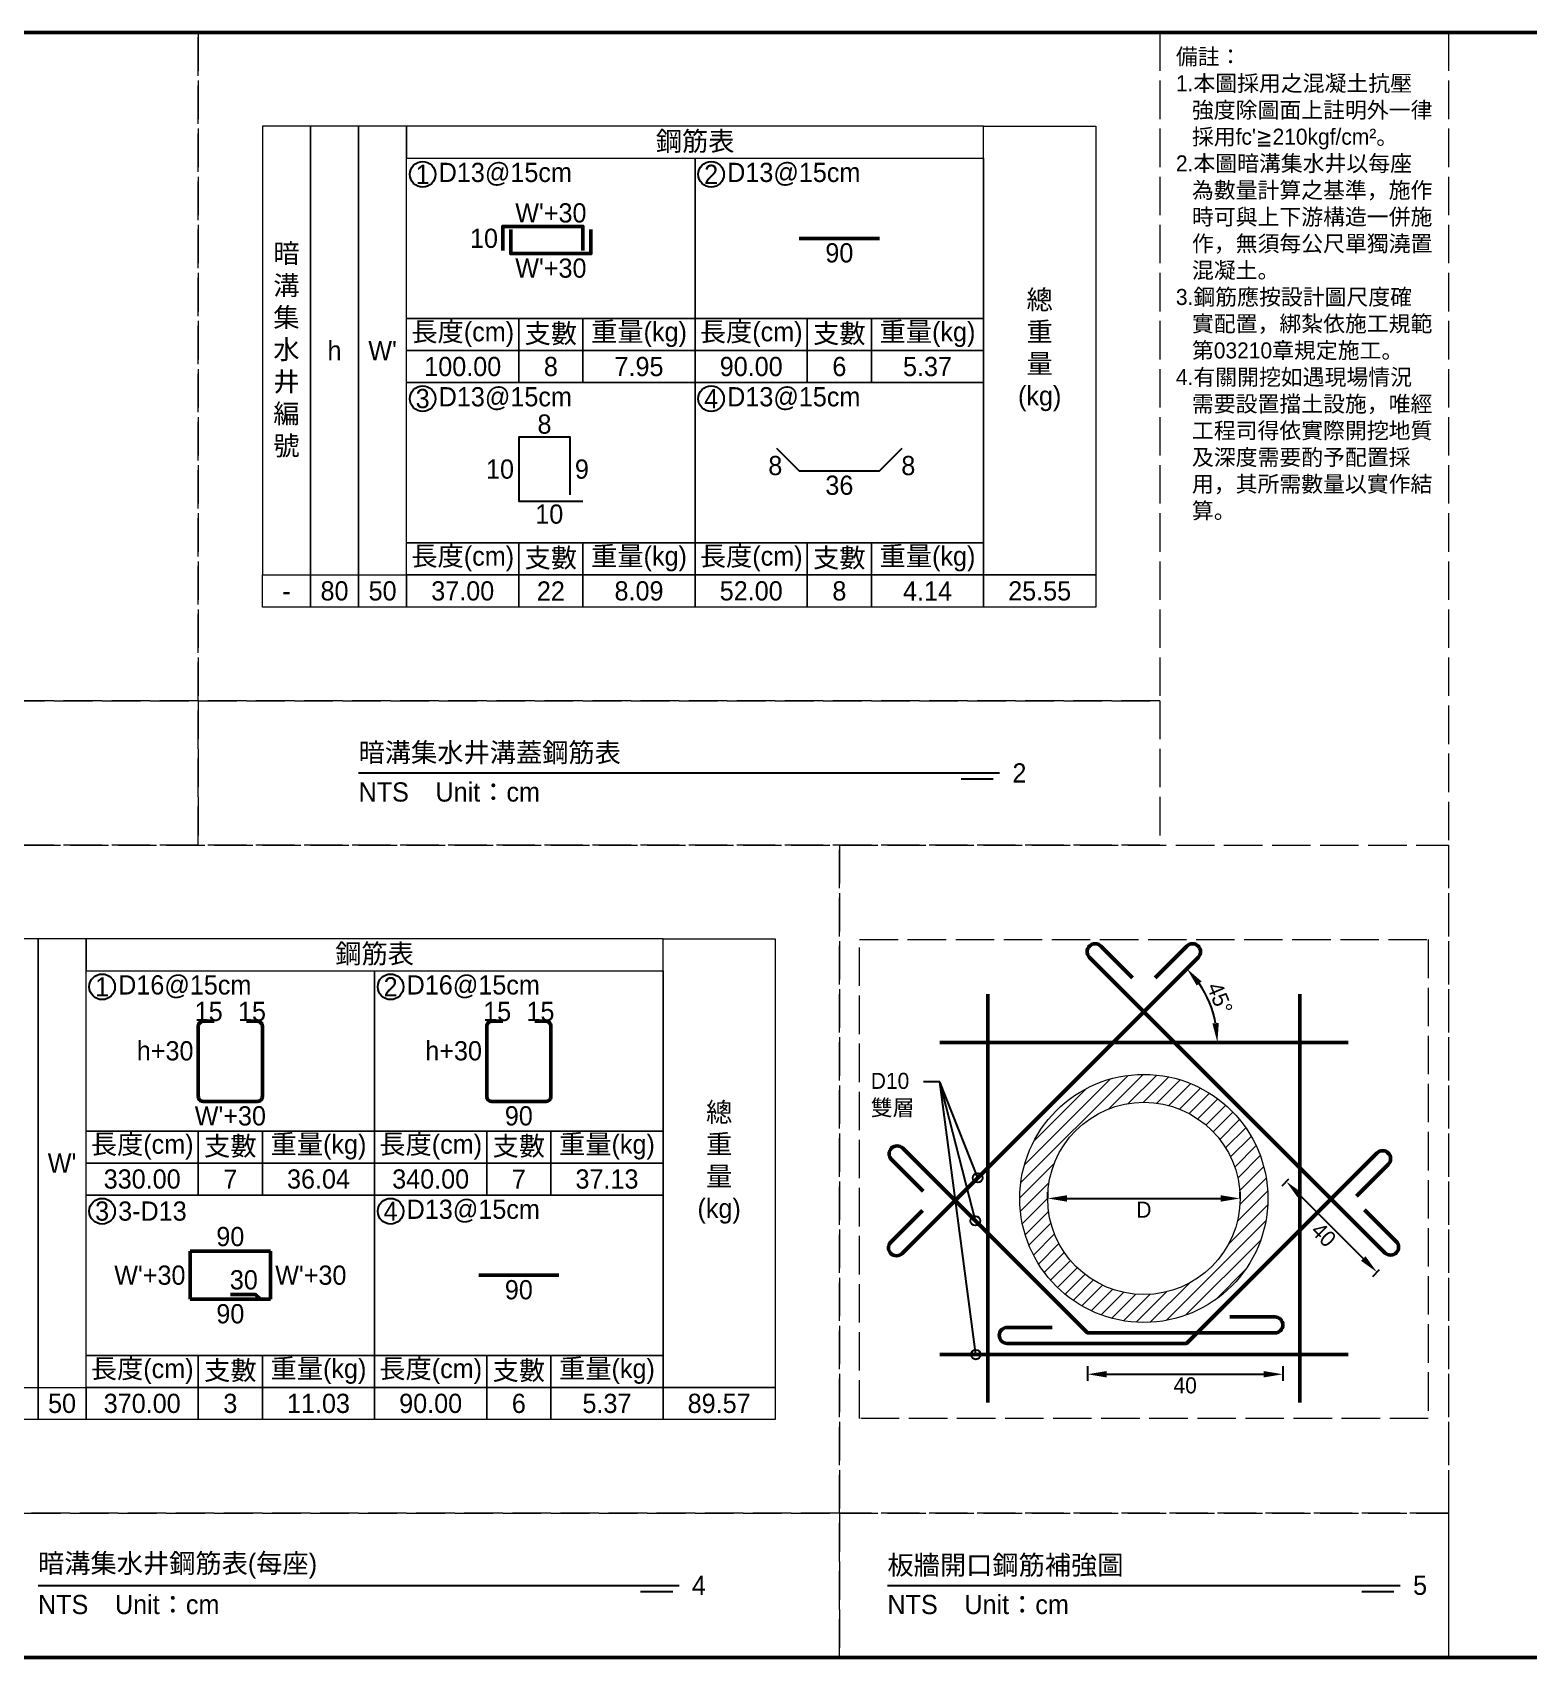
# Model space of a CAD drawing. Extents: x -7340 to 3675, y -3342 to 777.
# Drawn here: x -5242 to -4775, y -1264 to -757 of the extents above; entities that cross this region are included whole.
import ezdxf
from ezdxf import colors
from ezdxf.entities.mleader import LeaderData, LeaderLine
from ezdxf.math import Vec2, Vec3

# ---------------------------------------------------------------- set-up
doc = ezdxf.new("R2010")
doc.units = 0
doc.header["$MEASUREMENT"] = 0
doc.linetypes.add('ACAD_ISO02W100', pattern=[15, 12, -3])
for name, color, linetype, lineweight in [('一、1.基本-圖框', 7, 'Continuous', 20), ('一、3.基本-變更', 1, 'Continuous', 50), ('二、1.繪圖-既有設施', 8, 'Continuous', 20), ('二、5.繪圖-鋼筋', 60, 'Continuous', 50)]:
    doc.layers.add(name, color=color, linetype=linetype, lineweight=lineweight)
doc.layers.add('一、4.基本-隱藏', color=9, linetype='ACAD_ISO02W100', lineweight=20, plot=False)
doc.layers.add('三、1.文字-說明文字', color=2, linetype='Continuous')
doc.layers.add('三、3.文字-註解文字', color=2, linetype='Continuous')
doc.styles.add('次圖名(詳圖)', font='MS PGothic.ttf', dxfattribs={"height": 6})
doc.styles.add('註解文字(詳圖)', font='MS PGothic.ttf', dxfattribs={"height": 5})
doc.dimstyles.new('註解文字(詳圖)', dxfattribs={"dimtxt": 5, "dimasz": 6, "dimexe": 2, "dimexo": 5, "dimgap": 1, "dimtad": 2, "dimzin": 0, "dimdsep": 46, "dimtxsty": '註解文字(詳圖)', "dimcen": 0.1, "dimclrd": 144, "dimclre": 144, "dimclrt": 256, "dimadec": 0, "dimazin": 0, "dimtfac": 1, "dimtofl": 0, "dimtmove": 0, "dimatfit": 3, "dimfxlon": 1, "dimtolj": 1, "dimtzin": 0, "dimlwd": -1, "dimlwe": -1, "dimarcsym": 1})

# ---------------------------------------------------------------- blocks, each defined once
blk = doc.blocks.new('*D551')
at = {"layer": 'Defpoints', "color": 0, "transparency": 16777216}
for p in [(-4925, -1120.78), (-4865, -1120.78), (-4865, -1120.78)]:
    blk.add_point(p, dxfattribs=at)
at = {"layer": '三、3.文字-註解文字', "color": 144, "transparency": 16777216}
for p, q in [((-4925, -1120.78), (-4925, -1118.78)), ((-4865, -1120.78), (-4865, -1118.78)), ((-4919, -1120.78), (-4871, -1120.78))]:
    blk.add_line(p, q, dxfattribs=at)
for points in [[(-4919, -1119.78), (-4919, -1121.78), (-4925, -1120.78)], [(-4871, -1119.78), (-4871, -1121.78), (-4865, -1120.78)]]:
    blk.add_solid(points, dxfattribs=at)
at = {"layer": '三、3.文字-註解文字', "transparency": 16777216, "insert": (-4895, -1124.28), "char_height": 5, "attachment_point": 5, "style": '註解文字(詳圖)'}
blk.add_mtext('\\A1;D', dxfattribs=at)
blk = doc.blocks.new('*D552')
at = {"layer": 'Defpoints', "color": 0, "transparency": 16777216}
for p in [(-4846.3, -1111.21), (-4818.02, -1139.49), (-4822.29, -1143.77)]:
    blk.add_point(p, dxfattribs=at)
at = {"layer": '三、3.文字-註解文字', "color": 144, "transparency": 16777216}
for p, q in [((-4849.84, -1114.75), (-4851.99, -1116.9)), ((-4846.33, -1119.73), (-4826.53, -1139.53)), ((-4821.55, -1143.03), (-4823.71, -1145.18))]:
    blk.add_line(p, q, dxfattribs=at)
for points in [[(-4845.63, -1119.02), (-4847.04, -1120.44), (-4850.58, -1115.49)], [(-4825.83, -1138.82), (-4827.24, -1140.23), (-4822.29, -1143.77)]]:
    blk.add_solid(points, dxfattribs=at)
at = {"layer": '三、3.文字-註解文字', "transparency": 16777216, "insert": (-4838.91, -1132.1), "char_height": 5, "attachment_point": 5, "rotation": 315, "style": '註解文字(詳圖)'}
blk.add_mtext('\\A1;40', dxfattribs=at)
blk = doc.blocks.new('*D553')
at = {"layer": 'Defpoints', "color": 0, "transparency": 16777216}
for p in [(-4912.58, -1162.74), (-4851.63, -1162.74), (-4851.63, -1175.63)]:
    blk.add_point(p, dxfattribs=at)
at = {"layer": '三、3.文字-註解文字', "color": 144, "transparency": 16777216}
for p, q in [((-4912.58, -1173.13), (-4912.58, -1177.63)), ((-4906.58, -1175.63), (-4857.63, -1175.63)), ((-4851.63, -1173.13), (-4851.63, -1177.63))]:
    blk.add_line(p, q, dxfattribs=at)
for points in [[(-4906.58, -1174.63), (-4906.58, -1176.63), (-4912.58, -1175.63)], [(-4857.63, -1174.63), (-4857.63, -1176.63), (-4851.63, -1175.63)]]:
    blk.add_solid(points, dxfattribs=at)
at = {"layer": '三、3.文字-註解文字', "transparency": 16777216, "insert": (-4882.11, -1179.13), "char_height": 5, "attachment_point": 5, "style": '註解文字(詳圖)'}
blk.add_mtext('\\A1;40', dxfattribs=at)
blk = doc.blocks.new('*D554')
at = {"layer": 'Defpoints', "color": 0, "transparency": 16777216}
for p in [(-4878.05, -1045.56), (-4873.17, -1063.66), (-4958.7, -1072.08), (-4831.3, -1072.08), (-4970.42, -1137.93)]:
    blk.add_point(p, dxfattribs=at)
at = {"layer": '三、3.文字-註解文字', "color": 144, "transparency": 16777216}
blk.add_arc((-4904.57, -1072.08), 32.5, 10.592, 34.408, dxfattribs=at)
for points in [[(-4878.52, -1054.35), (-4876.98, -1053.07), (-4881.58, -1049.09)], [(-4871.62, -1066.01), (-4873.61, -1066.19), (-4872.06, -1072.08)]]:
    blk.add_solid(points, dxfattribs=at)
at = {"layer": '三、3.文字-註解文字', "transparency": 16777216, "insert": (-4871.3, -1058.3), "char_height": 5, "attachment_point": 5, "rotation": 292.5, "style": '註解文字(詳圖)'}
blk.add_mtext('\\A1;45°', dxfattribs=at)
blk = doc.blocks.new('_Small')
at = {"color": 0, "linetype": 'ByBlock', "lineweight": -2}
blk.add_circle((0, 0), 0.25, dxfattribs=at)

msp = doc.modelspace()

# ---------------------------------------------------------------- hatches: boundary and pattern name
at = {"layer": '二、1.繪圖-既有設施'}
h = msp.add_hatch(dxfattribs=at)
h.set_pattern_fill('ANSI31', color=256, scale=25)
h.set_pattern_definition([(45, (-7248.6838, 1664.4513), (-2.2097087, 2.2097087), [])])
h.paths.add_polyline_path([(-4933.7, -1120.776, 1), (-4856.3, -1120.776, 1)])
h.paths.add_polyline_path([(-4865, -1120.776, -1), (-4925, -1120.776, -1)], flags=16)

# ---------------------------------------------------------------- linework, layer by layer
at = {"layer": '一、1.基本-圖框'}
for points in [[(-5170, -926.25), (-5155, -926.25), (-5155, -786.25), (-5170, -786.25)], [(-5155, -926.25), (-5140, -926.25), (-5140, -786.25), (-5155, -786.25)], [(-5140, -926.25), (-5125, -926.25), (-5125, -786.25), (-5140, -786.25)], [(-5125, -796.25), (-4945, -796.25), (-4945, -786.25), (-5125, -786.25)], [(-4910, -926.25), (-4945, -926.25), (-4945, -786.25), (-4910, -786.25)], [(-5125, -796.25), (-5035, -796.25), (-5035, -846.25), (-5125, -846.25)], [(-5035, -796.25), (-4945, -796.25), (-4945, -846.25), (-5035, -846.25)], [(-5125, -846.25), (-5090, -846.25), (-5090, -856.25), (-5125, -856.25)], [(-5090, -846.25), (-5070, -846.25), (-5070, -856.25), (-5090, -856.25)], [(-5070, -846.25), (-5035, -846.25), (-5035, -856.25), (-5070, -856.25)], [(-5035, -846.25), (-5000, -846.25), (-5000, -856.25), (-5035, -856.25)], [(-5000, -846.25), (-4980, -846.25), (-4980, -856.25), (-5000, -856.25)], [(-4980, -846.25), (-4945, -846.25), (-4945, -856.25), (-4980, -856.25)], [(-5125, -856.25), (-5090, -856.25), (-5090, -866.25), (-5125, -866.25)], [(-5090, -856.25), (-5070, -856.25), (-5070, -866.25), (-5090, -866.25)], [(-5070, -856.25), (-5035, -856.25), (-5035, -866.25), (-5070, -866.25)], [(-5035, -856.25), (-5000, -856.25), (-5000, -866.25), (-5035, -866.25)], [(-5000, -856.25), (-4980, -856.25), (-4980, -866.25), (-5000, -866.25)], [(-4980, -856.25), (-4945, -856.25), (-4945, -866.25), (-4980, -866.25)], [(-5125, -866.25), (-5035, -866.25), (-5035, -916.25), (-5125, -916.25)], [(-5035, -866.25), (-4945, -866.25), (-4945, -916.25), (-5035, -916.25)], [(-5125, -916.25), (-5090, -916.25), (-5090, -926.25), (-5125, -926.25)], [(-5090, -916.25), (-5070, -916.25), (-5070, -926.25), (-5090, -926.25)], [(-5070, -916.25), (-5035, -916.25), (-5035, -926.25), (-5070, -926.25)], [(-5035, -916.25), (-5000, -916.25), (-5000, -926.25), (-5035, -926.25)], [(-5000, -916.25), (-4980, -916.25), (-4980, -926.25), (-5000, -926.25)], [(-4980, -916.25), (-4945, -916.25), (-4945, -926.25), (-4980, -926.25)], [(-5170, -926.25), (-5155, -926.25), (-5155, -936.25), (-5170, -936.25)], [(-5155, -926.25), (-5140, -926.25), (-5140, -936.25), (-5155, -936.25)], [(-5140, -926.25), (-5125, -926.25), (-5125, -936.25), (-5140, -936.25)], [(-5125, -926.25), (-5090, -926.25), (-5090, -936.25), (-5125, -936.25)], [(-5090, -926.25), (-5070, -926.25), (-5070, -936.25), (-5090, -936.25)], [(-5070, -926.25), (-5035, -926.25), (-5035, -936.25), (-5070, -936.25)], [(-5035, -926.25), (-5000, -926.25), (-5000, -936.25), (-5035, -936.25)], [(-5000, -926.25), (-4980, -926.25), (-4980, -936.25), (-5000, -936.25)], [(-4980, -926.25), (-4945, -926.25), (-4945, -936.25), (-4980, -936.25)], [(-4945, -926.25), (-4910, -926.25), (-4910, -936.25), (-4945, -936.25)], [(-5255, -1179.75), (-5240, -1179.75), (-5240, -1039.75), (-5255, -1039.75)], [(-5240, -1179.75), (-5225, -1179.75), (-5225, -1039.75), (-5240, -1039.75)], [(-5225, -1049.75), (-5045, -1049.75), (-5045, -1039.75), (-5225, -1039.75)], [(-5010, -1179.75), (-5045, -1179.75), (-5045, -1039.75), (-5010, -1039.75)], [(-5225, -1049.75), (-5135, -1049.75), (-5135, -1099.75), (-5225, -1099.75)], [(-5135, -1049.75), (-5045, -1049.75), (-5045, -1099.75), (-5135, -1099.75)], [(-5225, -1099.75), (-5190, -1099.75), (-5190, -1109.75), (-5225, -1109.75)], [(-5190, -1099.75), (-5170, -1099.75), (-5170, -1109.75), (-5190, -1109.75)], [(-5170, -1099.75), (-5135, -1099.75), (-5135, -1109.75), (-5170, -1109.75)], [(-5135, -1099.75), (-5100, -1099.75), (-5100, -1109.75), (-5135, -1109.75)], [(-5100, -1099.75), (-5080, -1099.75), (-5080, -1109.75), (-5100, -1109.75)], [(-5080, -1099.75), (-5045, -1099.75), (-5045, -1109.75), (-5080, -1109.75)], [(-5225, -1109.75), (-5190, -1109.75), (-5190, -1119.75), (-5225, -1119.75)], [(-5190, -1109.75), (-5170, -1109.75), (-5170, -1119.75), (-5190, -1119.75)], [(-5170, -1109.75), (-5135, -1109.75), (-5135, -1119.75), (-5170, -1119.75)], [(-5135, -1109.75), (-5100, -1109.75), (-5100, -1119.75), (-5135, -1119.75)], [(-5100, -1109.75), (-5080, -1109.75), (-5080, -1119.75), (-5100, -1119.75)], [(-5080, -1109.75), (-5045, -1109.75), (-5045, -1119.75), (-5080, -1119.75)], [(-5225, -1119.75), (-5135, -1119.75), (-5135, -1169.75), (-5225, -1169.75)], [(-5135, -1119.75), (-5045, -1119.75), (-5045, -1169.75), (-5135, -1169.75)], [(-5225, -1169.75), (-5190, -1169.75), (-5190, -1179.75), (-5225, -1179.75)], [(-5190, -1169.75), (-5170, -1169.75), (-5170, -1179.75), (-5190, -1179.75)], [(-5170, -1169.75), (-5135, -1169.75), (-5135, -1179.75), (-5170, -1179.75)], [(-5135, -1169.75), (-5100, -1169.75), (-5100, -1179.75), (-5135, -1179.75)], [(-5100, -1169.75), (-5080, -1169.75), (-5080, -1179.75), (-5100, -1179.75)], [(-5080, -1169.75), (-5045, -1169.75), (-5045, -1179.75), (-5080, -1179.75)], [(-5255, -1179.75), (-5240, -1179.75), (-5240, -1189.75), (-5255, -1189.75)], [(-5240, -1179.75), (-5225, -1179.75), (-5225, -1189.75), (-5240, -1189.75)], [(-5225, -1179.75), (-5190, -1179.75), (-5190, -1189.75), (-5225, -1189.75)], [(-5190, -1179.75), (-5170, -1179.75), (-5170, -1189.75), (-5190, -1189.75)], [(-5170, -1179.75), (-5135, -1179.75), (-5135, -1189.75), (-5170, -1189.75)], [(-5135, -1179.75), (-5100, -1179.75), (-5100, -1189.75), (-5135, -1189.75)], [(-5100, -1179.75), (-5080, -1179.75), (-5080, -1189.75), (-5100, -1189.75)], [(-5080, -1179.75), (-5045, -1179.75), (-5045, -1189.75), (-5080, -1189.75)], [(-5045, -1179.75), (-5010, -1179.75), (-5010, -1189.75), (-5045, -1189.75)]]:
    msp.add_lwpolyline(points, close=True, dxfattribs=at)
at = {"layer": '一、3.基本-變更'}
msp.add_lwpolyline([(-7340, -757), (-3920, -757), (-3920, -1264), (-7340, -1264)], close=True, dxfattribs=at)
at = {"layer": '一、4.基本-隱藏'}
for points in [[(-5580, -757), (-4800, -757), (-4800, -1264), (-5580, -1264)], [(-5580, -757), (-5190, -757), (-5190, -965.5), (-5580, -965.5)], [(-5190, -757), (-4890, -757), (-4890, -965.5), (-5190, -965.5)], [(-5580, -965.5), (-5190, -965.5), (-5190, -1010.5), (-5580, -1010.5)], [(-5190, -965.5), (-4890, -965.5), (-4890, -1010.5), (-5190, -1010.5)], [(-5290, -1010.5), (-4990, -1010.5), (-4990, -1219), (-5290, -1219)], [(-4990, -1010.5), (-4800, -1010.5), (-4800, -1219), (-4990, -1219)], [(-4983.7, -1040.024), (-4806.3, -1040.024), (-4806.3, -1189.476), (-4983.7, -1189.476)], [(-4943.7, -1072.076), (-4846.3, -1072.076), (-4846.3, -1169.476), (-4943.7, -1169.476)], [(-5290, -1219), (-4990, -1219), (-4990, -1264), (-5290, -1264)], [(-4990, -1219), (-4800, -1219), (-4800, -1264), (-4990, -1264)]]:
    msp.add_lwpolyline(points, close=True, dxfattribs=at)
for points in [[(-4983.7, -1040.024), (-4806.3, -1040.024)], [(-5580, -1264), (-4800, -1264)]]:
    msp.add_lwpolyline(points, dxfattribs=at)
at = {"layer": '三、3.文字-註解文字'}
for points in [[(-5074, -901.25), (-5074, -883.25), (-5090, -883.25), (-5090, -903.25), (-5070, -903.25)], [(-5009.571, -886.679), (-5002.5, -893.75), (-4977.5, -893.75), (-4970.429, -886.679)], [(-5140, -988), (-4940, -988)], [(-4942, -990), (-4952, -990)], [(-5240, -1241.5), (-5040, -1241.5)], [(-4975, -1241.5), (-4815, -1241.5)], [(-5042, -1243.5), (-5052, -1243.5)], [(-4817, -1243.5), (-4827, -1243.5)]]:
    msp.add_lwpolyline(points, dxfattribs=at)
for centre in [(-5120, -801.25), (-5030, -801.25), (-5120, -871.25), (-5030, -871.25), (-5220, -1054.75), (-5130, -1054.75), (-5220, -1124.75), (-5130, -1124.75)]:
    msp.add_circle(centre, 4, dxfattribs=at)
at = {"layer": '二、1.繪圖-既有設施'}
for radius in [38.7, 30]:
    msp.add_circle((-4895, -1120.776), radius, dxfattribs=at)
at = {"layer": '二、5.繪圖-鋼筋'}
for points in [[(-5095, -825), (-5095, -817.5), (-5070, -817.5), (-5070, -825)], [(-5092.5, -818.5), (-5092.5, -826), (-5067.5, -826), (-5067.5, -818.5)], [(-5002.5, -821.25), (-4977.5, -821.25)], [(-4943.7, -1184.476), (-4943.7, -1057.076)], [(-4846.3, -1057.076), (-4846.3, -1184.476)], [(-4958.7, -1072.076), (-4831.3, -1072.076)], [(-5192.5, -1137.25), (-5167.5, -1137.25)], [(-5192.5, -1137.25), (-5192.5, -1152.25)], [(-5167.5, -1137.25), (-5167.5, -1152.25)], [(-5102.5, -1144.75), (-5077.5, -1144.75)], [(-5180, -1150.75), (-5172.188, -1150.75), (-5170.625, -1152.25)], [(-5192.5, -1152.25), (-5167.5, -1152.25)], [(-4958.7, -1169.476), (-4831.3, -1169.476)]]:
    msp.add_lwpolyline(points, dxfattribs=at)
for points in [[(-4891.484, -1051.923), (-4881.585, -1042.024, -0.4142136), (-4878.049, -1042.024, -0.4142136), (-4878.049, -1045.56), (-4970.423, -1137.933, -0.4142136), (-4973.958, -1137.933, -0.4142136), (-4973.958, -1134.398), (-4964.059, -1124.498)], [(-4826.147, -1124.292), (-4816.248, -1134.191, -0.4142136), (-4816.248, -1137.727, -0.4142136), (-4819.783, -1137.727), (-4885.434, -1072.076), (-4911.951, -1045.56, -0.4142136), (-4911.951, -1042.024, -0.4142136), (-4908.415, -1042.024), (-4898.516, -1051.923)], [(-5185, -1065.5), (-5188.5, -1065.5, 0.4142136), (-5190, -1067), (-5190, -1089, 0.4142136), (-5188.5, -1090.5), (-5171.5, -1090.5, 0.4142136), (-5170, -1089), (-5170, -1067, 0.4142136), (-5171.5, -1065.5), (-5175, -1065.5)], [(-5095, -1065.5), (-5098.5, -1065.5, 0.4142136), (-5100, -1067), (-5100, -1089, 0.4142136), (-5098.5, -1090.5), (-5081.5, -1090.5, 0.4142136), (-5080, -1089), (-5080, -1067, 0.4142136), (-5081.5, -1065.5), (-5085, -1065.5)], [(-4963.853, -1118.545), (-4973.752, -1108.645, -0.4142136), (-4973.752, -1105.11, -0.4142136), (-4970.217, -1105.11), (-4912.582, -1162.744), (-4854.132, -1162.744, 0.4142136), (-4851.632, -1160.244, 0.4142136), (-4854.132, -1157.744), (-4868.132, -1157.744)], [(-4828.647, -1120.045), (-4818.748, -1110.145, 0.4142136), (-4818.748, -1106.61, 0.4142136), (-4822.283, -1106.61), (-4881.686, -1166.012), (-4937.636, -1166.012, -0.4142136), (-4940.136, -1163.512, -0.4142136), (-4937.636, -1161.012), (-4923.636, -1161.012)]]:
    msp.add_lwpolyline(points, format="xyb", dxfattribs=at)

# ---------------------------------------------------------------- texts
at = {"layer": '一、1.基本-圖框', "char_height": 6, "attachment_point": 5, "style": '註解文字(詳圖)'}
for s, width, insert in [('{\\fMS PGothic|b0|i0|c128|p34;鋼筋表}', 94.24964, (-5035, -791.25)), ('暗溝集水井{\\fMS PGothic|b0|i0|c128|p34;編號}', 12.98354, (-5162.5, -856.25)), ('{\\fMS PGothic|b0|i0|c128|p34;總重量(kg)}', 6, (-4927.5, -856.25)), ('{\\fMS PGothic|b0|i0|c128|p34;長度(cm)}', 35.02324, (-5107.5, -851.25)), ('{\\fMS PGothic|b0|i0|c128|p34;重量(kg)}', 30.27214, (-5052.5, -851.25)), ('{\\fMS PGothic|b0|i0|c128|p34;長度(cm)}', 35.02324, (-5017.5, -851.25)), ('{\\fMS PGothic|b0|i0|c128|p34;重量(kg)}', 30.27214, (-4962.5, -851.25)), ('{\\fMS PGothic|b0|i0|c128|p34;支數}', 19.27354, (-5080, -851.25)), ('{\\fMS PGothic|b0|i0|c128|p34;支數}', 19.27354, (-4990, -851.25)), ('{\\fMS PGothic|b0|i0|c128|p34;h}', 12.98354, (-5147.5, -856.25)), ("W'", 22.32258, (-5132.5, -856.25)), ('{\\fMS PGothic|b0|i0|c128|p34;長度(cm)}', 35.02324, (-5107.5, -921.25)), ('{\\fMS PGothic|b0|i0|c128|p34;支數}', 19.27354, (-5080, -921.25)), ('{\\fMS PGothic|b0|i0|c128|p34;重量(kg)}', 30.27214, (-5052.5, -921.25)), ('{\\fMS PGothic|b0|i0|c128|p34;長度(cm)}', 35.02324, (-5017.5, -921.25)), ('{\\fMS PGothic|b0|i0|c128|p34;支數}', 19.27354, (-4990, -921.25)), ('{\\fMS PGothic|b0|i0|c128|p34;重量(kg)}', 30.27214, (-4962.5, -921.25)), ('{\\fMS PGothic|b0|i0|c128|p34;鋼筋表}', 94.24964, (-5135, -1044.75)), ('{\\fMS PGothic|b0|i0|c128|p34;總重量(kg)}', 6, (-5027.5, -1109.75)), ('{\\fMS PGothic|b0|i0|c128|p34;長度(cm)}', 35.02324, (-5207.5, -1104.75)), ('{\\fMS PGothic|b0|i0|c128|p34;重量(kg)}', 30.27214, (-5152.5, -1104.75)), ('{\\fMS PGothic|b0|i0|c128|p34;長度(cm)}', 35.02324, (-5117.5, -1104.75)), ('{\\fMS PGothic|b0|i0|c128|p34;重量(kg)}', 30.27214, (-5062.5, -1104.75)), ('{\\fMS PGothic|b0|i0|c128|p34;支數}', 19.27354, (-5180, -1104.75)), ('{\\fMS PGothic|b0|i0|c128|p34;支數}', 19.27354, (-5090, -1104.75)), ("W'", 22.32258, (-5232.5, -1109.75)), ('{\\fMS PGothic|b0|i0|c128|p34;長度(cm)}', 35.02324, (-5207.5, -1174.75)), ('{\\fMS PGothic|b0|i0|c128|p34;支數}', 19.27354, (-5180, -1174.75)), ('{\\fMS PGothic|b0|i0|c128|p34;重量(kg)}', 30.27214, (-5152.5, -1174.75)), ('{\\fMS PGothic|b0|i0|c128|p34;長度(cm)}', 35.02324, (-5117.5, -1174.75)), ('{\\fMS PGothic|b0|i0|c128|p34;支數}', 19.27354, (-5090, -1174.75)), ('{\\fMS PGothic|b0|i0|c128|p34;重量(kg)}', 30.27214, (-5062.5, -1174.75))]:
    msp.add_mtext_dynamic_manual_height_columns(s, width=width, gutter_width=30, heights=[0], dxfattribs=dict(at, insert=insert))
at = {"layer": '三、1.文字-說明文字', "insert": (-4885, -762), "char_height": 5, "attachment_point": 1, "style": '註解文字(詳圖)'}
msp.add_mtext_dynamic_manual_height_columns("{\\fMS PGothic|b0|i0|c128|p34;備註：\\P\\pi-5,l5;1.本圖採用之混凝土抗壓強度除圖面上註明外一律採用fc'≧210kgf/cm²。\\P2.本圖暗溝集水井以每座為數量計算之基準，施作時可與上下游構造一併施作，無須每公尺單獨澆置混凝土。\\P3.鋼筋應按設計圖尺度確實配置，綁紮依施工規範第03210章規定施工。\\P4.有關開挖如遇現場情況需要設置擋土設施，唯經工程司得依實際開挖地質及深度需要酌予配置採用，其所需數量以實作結算。}", width=80, gutter_width=30, heights=[0], dxfattribs=at)
at = {"layer": '三、3.文字-註解文字', "char_height": 6}
for s, width, gutter_width, insert, attachment_point, style in [('1', 8.38231, 30, (-5120, -801.25), 5, '註解文字(詳圖)'), ('D13@15cm', 6.06582, 30, (-5115, -801.25), 4, '註解文字(詳圖)'), ('2', 8.38231, 30, (-5030, -801.25), 5, '註解文字(詳圖)'), ('{\\fMS PGothic|b0|i0|c128|p34;D1}3{\\fMS PGothic|b0|i0|c128|p34;@}1{\\fMS PGothic|b0|i0|c128|p34;5cm}', 6.06582, 30, (-5025, -801.25), 4, '註解文字(詳圖)'), ('100.00', 9.06048, 30, (-5107.5, -861.25), 5, '註解文字(詳圖)'), ('8', 9.06048, 30, (-5080, -861.25), 5, '註解文字(詳圖)'), ('7.95', 9.06048, 30, (-5052.5, -861.25), 5, '註解文字(詳圖)'), ('90.00', 9.06048, 30, (-5017.5, -861.25), 5, '註解文字(詳圖)'), ('6', 9.06048, 30, (-4990, -861.25), 5, '註解文字(詳圖)'), ('5.37', 9.06048, 30, (-4962.5, -861.25), 5, '註解文字(詳圖)'), ('3', 8.38231, 30, (-5120, -871.25), 5, '註解文字(詳圖)'), ('D13@15cm', 6.06582, 30, (-5115, -871.25), 4, '註解文字(詳圖)'), ('4', 8.38231, 30, (-5030, -871.25), 5, '註解文字(詳圖)'), ('D13@15cm', 6.06582, 30, (-5025, -871.25), 4, '註解文字(詳圖)'), ('-', 9.06048, 30, (-5162.5, -931.25), 5, '註解文字(詳圖)'), ('80', 9.06048, 30, (-5147.5, -931.25), 5, '註解文字(詳圖)'), ('50', 9.06048, 30, (-5132.5, -931.25), 5, '註解文字(詳圖)'), ('37.00', 9.06048, 30, (-5107.5, -931.25), 5, '註解文字(詳圖)'), ('22', 9.06048, 30, (-5080, -931.25), 5, '註解文字(詳圖)'), ('8.09', 9.06048, 30, (-5052.5, -931.25), 5, '註解文字(詳圖)'), ('52.00', 9.06048, 30, (-5017.5, -931.25), 5, '註解文字(詳圖)'), ('8', 9.06048, 30, (-4990, -931.25), 5, '註解文字(詳圖)'), ('4.14', 9.06048, 30, (-4962.5, -931.25), 5, '註解文字(詳圖)'), ('25.55', 9.06048, 30, (-4927.5, -931.25), 5, '註解文字(詳圖)'), ('{\\fMS PGothic|b0|i0|c128|p34;暗溝}集水井{\\fMS PGothic|b0|i0|c128|p34;溝蓋鋼筋表}', 134.12151, 15, (-5140, -982), 4, '次圖名(詳圖)'), ('2', 3, 15, (-4936, -988), 4, '次圖名(詳圖)'), ('NTS{\\fMS PGothic|b0|i0|c128|p34;^IUnit：cm}', 136.03259, 15, (-5140, -994), 4, '次圖名(詳圖)'), ('1', 8.38231, 30, (-5220, -1054.75), 5, '註解文字(詳圖)'), ('{\\fMS PGothic|b0|i0|c128|p34;D1}6{\\fMS PGothic|b0|i0|c128|p34;@15cm}', 6.06582, 30, (-5215, -1054.75), 4, '註解文字(詳圖)'), ('2', 8.38231, 30, (-5130, -1054.75), 5, '註解文字(詳圖)'), ('{\\fMS PGothic|b0|i0|c128|p34;D1}6{\\fMS PGothic|b0|i0|c128|p34;@15cm}', 6.06582, 30, (-5125, -1054.75), 4, '註解文字(詳圖)'), ('330.00', 9.06048, 30, (-5207.5, -1114.75), 5, '註解文字(詳圖)'), ('7', 9.06048, 30, (-5180, -1114.75), 5, '註解文字(詳圖)'), ('36.04', 9.06048, 30, (-5152.5, -1114.75), 5, '註解文字(詳圖)'), ('340.00', 9.06048, 30, (-5117.5, -1114.75), 5, '註解文字(詳圖)'), ('7', 9.06048, 30, (-5090, -1114.75), 5, '註解文字(詳圖)'), ('37.13', 9.06048, 30, (-5062.5, -1114.75), 5, '註解文字(詳圖)'), ('3', 8.38231, 30, (-5220, -1124.75), 5, '註解文字(詳圖)'), ('3-{\\fMS PGothic|b0|i0|c128|p34;D13}', 6.06582, 30, (-5215, -1124.75), 4, '註解文字(詳圖)'), ('4', 8.38231, 30, (-5130, -1124.75), 5, '註解文字(詳圖)'), ('D13@15cm', 6.06582, 30, (-5125, -1124.75), 4, '註解文字(詳圖)'), ('50', 9.06048, 30, (-5232.5, -1184.75), 5, '註解文字(詳圖)'), ('370.00', 9.06048, 30, (-5207.5, -1184.75), 5, '註解文字(詳圖)'), ('3', 9.06048, 30, (-5180, -1184.75), 5, '註解文字(詳圖)'), ('11.03', 9.06048, 30, (-5152.5, -1184.75), 5, '註解文字(詳圖)'), ('90.00', 9.06048, 30, (-5117.5, -1184.75), 5, '註解文字(詳圖)'), ('6', 9.06048, 30, (-5090, -1184.75), 5, '註解文字(詳圖)'), ('5.37', 9.06048, 30, (-5062.5, -1184.75), 5, '註解文字(詳圖)'), ('89.57', 9.06048, 30, (-5027.5, -1184.75), 5, '註解文字(詳圖)'), ('{\\fMS PGothic|b0|i0|c128|p34;暗溝集水井鋼筋表(每座)}', 134.12151, 15, (-5240, -1235.5), 4, '次圖名(詳圖)'), ('板牆開口鋼筋補強圖', 134.12151, 15, (-4975, -1235.5), 4, '次圖名(詳圖)'), ('4', 3, 15, (-5036, -1241.5), 4, '次圖名(詳圖)'), ('5', 3, 15, (-4811, -1241.5), 4, '次圖名(詳圖)'), ('NTS{\\fMS PGothic|b0|i0|c128|p34;^IUnit：cm}', 136.03259, 15, (-5240, -1247.5), 4, '次圖名(詳圖)'), ('NTS{\\fMS PGothic|b0|i0|c128|p34;^IUnit：cm}', 136.03259, 15, (-4975, -1247.5), 4, '次圖名(詳圖)')]:
    msp.add_mtext_dynamic_manual_height_columns(s, width=width, gutter_width=gutter_width, heights=[0], dxfattribs=dict(at, insert=insert, attachment_point=attachment_point, style=style))
at = {"layer": '二、5.繪圖-鋼筋', "char_height": 6, "style": '註解文字(詳圖)'}
for s, width, insert, attachment_point in [("{\\fMS PGothic|b0|i0|c128|p34;W'}+3{\\fMS PGothic|b0|i0|c128|p34;0}", 3.56631, (-5080, -810.277), 2), ('{\\fMS PGothic|b0|i0|c128|p34;10}', 8.87231, (-5096.5, -821.25), 6), ('90', 3.56631, (-4990, -822.75), 2), ("{\\fMS PGothic|b0|i0|c128|p34;W'}+3{\\fMS PGothic|b0|i0|c128|p34;0}", 3.56631, (-5080, -827.5), 2), ('{\\fMS PGothic|b0|i0|c128|p34;8}', 3.56631, (-5082, -882.25), 8), ('{\\fMS PGothic|b0|i0|c128|p34;10}', 8.87231, (-5091.5, -893.25), 6), ('9', 8.87231, (-5072.5, -893.25), 4), ('8', 3.56631, (-5009.978, -889.106), 2), ('8', 3.56631, (-4968.482, -889.106), 2), ('36', 3.56631, (-4990, -895.25), 2), ('10', 3.56631, (-5080.5, -904.25), 2), ('15', 8.87231, (-5186.75, -1065.5), 8), ('15', 8.87231, (-5173.25, -1065.5), 8), ('15', 8.87231, (-5096.75, -1065.5), 8), ('15', 8.87231, (-5083.25, -1065.5), 8), ('{\\fMS PGothic|b0|i0|c128|p34;h+}3{\\fMS PGothic|b0|i0|c128|p34;0}', 8.87231, (-5191.5, -1074.75), 6), ('{\\fMS PGothic|b0|i0|c128|p34;h+}3{\\fMS PGothic|b0|i0|c128|p34;0}', 8.87231, (-5101.5, -1074.75), 6), ("{\\fMS PGothic|b0|i0|c128|p34;W'+}3{\\fMS PGothic|b0|i0|c128|p34;0}", 3.56631, (-5180, -1092), 2), ('90', 3.56631, (-5090, -1092), 2), ('{\\fMS PGothic|b0|i0|c128|p34;90}', 3.56631, (-5180, -1135.75), 8), ("W'+30", 3.56631, (-5194, -1144.75), 6), ('30', 3.56631, (-5175.792, -1149.25), 8), ("W'+30", 3.56631, (-5166, -1144.75), 4), ('90', 3.56631, (-5090, -1146.25), 2), ('90', 3.56631, (-5180, -1153.75), 2)]:
    msp.add_mtext_dynamic_manual_height_columns(s, width=width, gutter_width=30, heights=[0], dxfattribs=dict(at, insert=insert, attachment_point=attachment_point))

# ---------------------------------------------------------------- dimensions: what is measured, and where the dimension line sits
at = {"layer": '三、3.文字-註解文字'}
dim = msp.add_angular_dim_2l(base=(-4873.171, -1063.664), line1=((-4958.7, -1072.076), (-4831.3, -1072.076)), line2=((-4878.049, -1045.56), (-4970.423, -1137.933)), dimstyle='註解文字(詳圖)', override={"dimscale": 0}, dxfattribs=at)
dim.commit()
dim.dimension.update_dxf_attribs({"geometry": '*D554', "text_midpoint": (-4871.304, -1058.299)})
for p1, p2, distance, picture, middle in [((-4846.3, -1111.21), (-4818.016, -1139.495), -6.046, '*D552', (-4838.908, -1132.103)), ((-4912.582, -1162.744), (-4851.632, -1162.744), -12.883, '*D553', (-4882.107, -1179.126))]:
    dim = msp.add_aligned_dim(p1=p1, p2=p2, distance=distance, text='40', dimstyle='註解文字(詳圖)', dxfattribs=at)
    dim.commit()
    dim.dimension.update_dxf_attribs({"geometry": picture, "text_midpoint": middle})
dim = msp.add_linear_dim(base=(-4865, -1120.776), p1=(-4925, -1120.776), p2=(-4865, -1120.776), text='D', dimstyle='註解文字(詳圖)', dxfattribs=at)
dim.commit()
dim.dimension.update_dxf_attribs({"geometry": '*D551', "text_midpoint": (-4895, -1124.276)})

# ---------------------------------------------------------------- leaders
ml = msp.add_multileader_mtext('Standard', dxfattribs=at)
ml.set_content('{\\fMS PGothic|b0|i0|c128|p34;D10\\P雙層}', color=256, style='註解文字(詳圖)')
ml.set_leader_properties(color=144, linetype='ByLayer', lineweight=-1)
ml.set_arrow_properties(name='SMALL')
ml.build(insert=Vec2(0, 0))
ml.multileader.update_dxf_attribs({"dogleg_length": 5, "arrow_head_size": 6})
ctx = ml.context
ctx.base_point, ctx.char_height, ctx.arrow_head_size, ctx.landing_gap_size, ctx.plane_origin = Vec3(-4983.194, -1084.412), 5, 6, 3, Vec3(-5057.632, -1132.246)
notes = []
notes.append((ctx, [(1, (1, 1, 0), (-4958.7, -1084.412), (-1, 0), 5, [(0, [(-4946.841, -1114.351)], 0, [])])]))
ctx.mtext.insert, ctx.mtext.flow_direction = Vec3(-4980.194, -1081.585), 5
ml = msp.add_multileader_mtext('Standard', dxfattribs=at)
ml.set_content('{\\fMS PGothic|b0|i0|c128|p34; }', color=256, style='註解文字(詳圖)')
ml.set_leader_properties(color=144, linetype='ByLayer', lineweight=-1)
ml.set_arrow_properties(name='SMALL')
ml.build(insert=Vec2(0, 0))
ml.multileader.update_dxf_attribs({"dogleg_length": 5, "arrow_head_size": 6})
ctx = ml.context
ctx.base_point, ctx.char_height, ctx.arrow_head_size, ctx.landing_gap_size, ctx.plane_origin = Vec3(-4971.916, -1084.412), 5, 6, 3, Vec3(-5058.935, -1139.73)
ctx.text_align_type = 2
notes.append((ctx, [(1, (1, 1, 0), (-4958.7, -1084.412), (-1, 0), 5, [(0, [(-4947.567, -1127.759)], 0, [])])]))
ctx.mtext.insert, ctx.mtext.alignment, ctx.mtext.flow_direction = Vec3(-4966.7, -1081.912), 3, 5
ml = msp.add_multileader_mtext('Standard', dxfattribs=at)
ml.set_content('{\\fMS PGothic|b0|i0|c128|p34; }', color=256, style='註解文字(詳圖)')
ml.set_leader_properties(color=144, linetype='ByLayer', lineweight=-1)
ml.set_arrow_properties(name='SMALL')
ml.build(insert=Vec2(0, 0))
ml.multileader.update_dxf_attribs({"dogleg_length": 5, "arrow_head_size": 6})
ctx = ml.context
ctx.base_point, ctx.char_height, ctx.arrow_head_size, ctx.landing_gap_size, ctx.plane_origin = Vec3(-4971.916, -1084.412), 5, 6, 3, Vec3(-5063.873, -1143.122)
ctx.text_align_type = 2
notes.append((ctx, [(1, (1, 1, 0), (-4958.7, -1084.412), (-1, 0), 5, [(0, [(-4947.416, -1169.476)], 0, [])])]))
ctx.mtext.insert, ctx.mtext.alignment, ctx.mtext.flow_direction = Vec3(-4966.7, -1081.912), 3, 5
for ctx, leaders in notes:
    for number, flags, end, landing, length, lines in leaders:
        leader = LeaderData()
        leader.index, (leader.has_last_leader_line, leader.has_dogleg_vector, leader.attachment_direction) = number, flags
        leader.last_leader_point, leader.dogleg_vector, leader.dogleg_length = Vec3(end), Vec3(landing), length
        for number, points, colour, breaks in lines:
            line = LeaderLine()
            line.index, line.vertices, line.color, line.breaks = number, Vec3.list(points), colors.encode_raw_color(colour), breaks
            leader.lines.append(line)
        ctx.leaders.append(leader)

doc.saveas('drawing.dxf')
